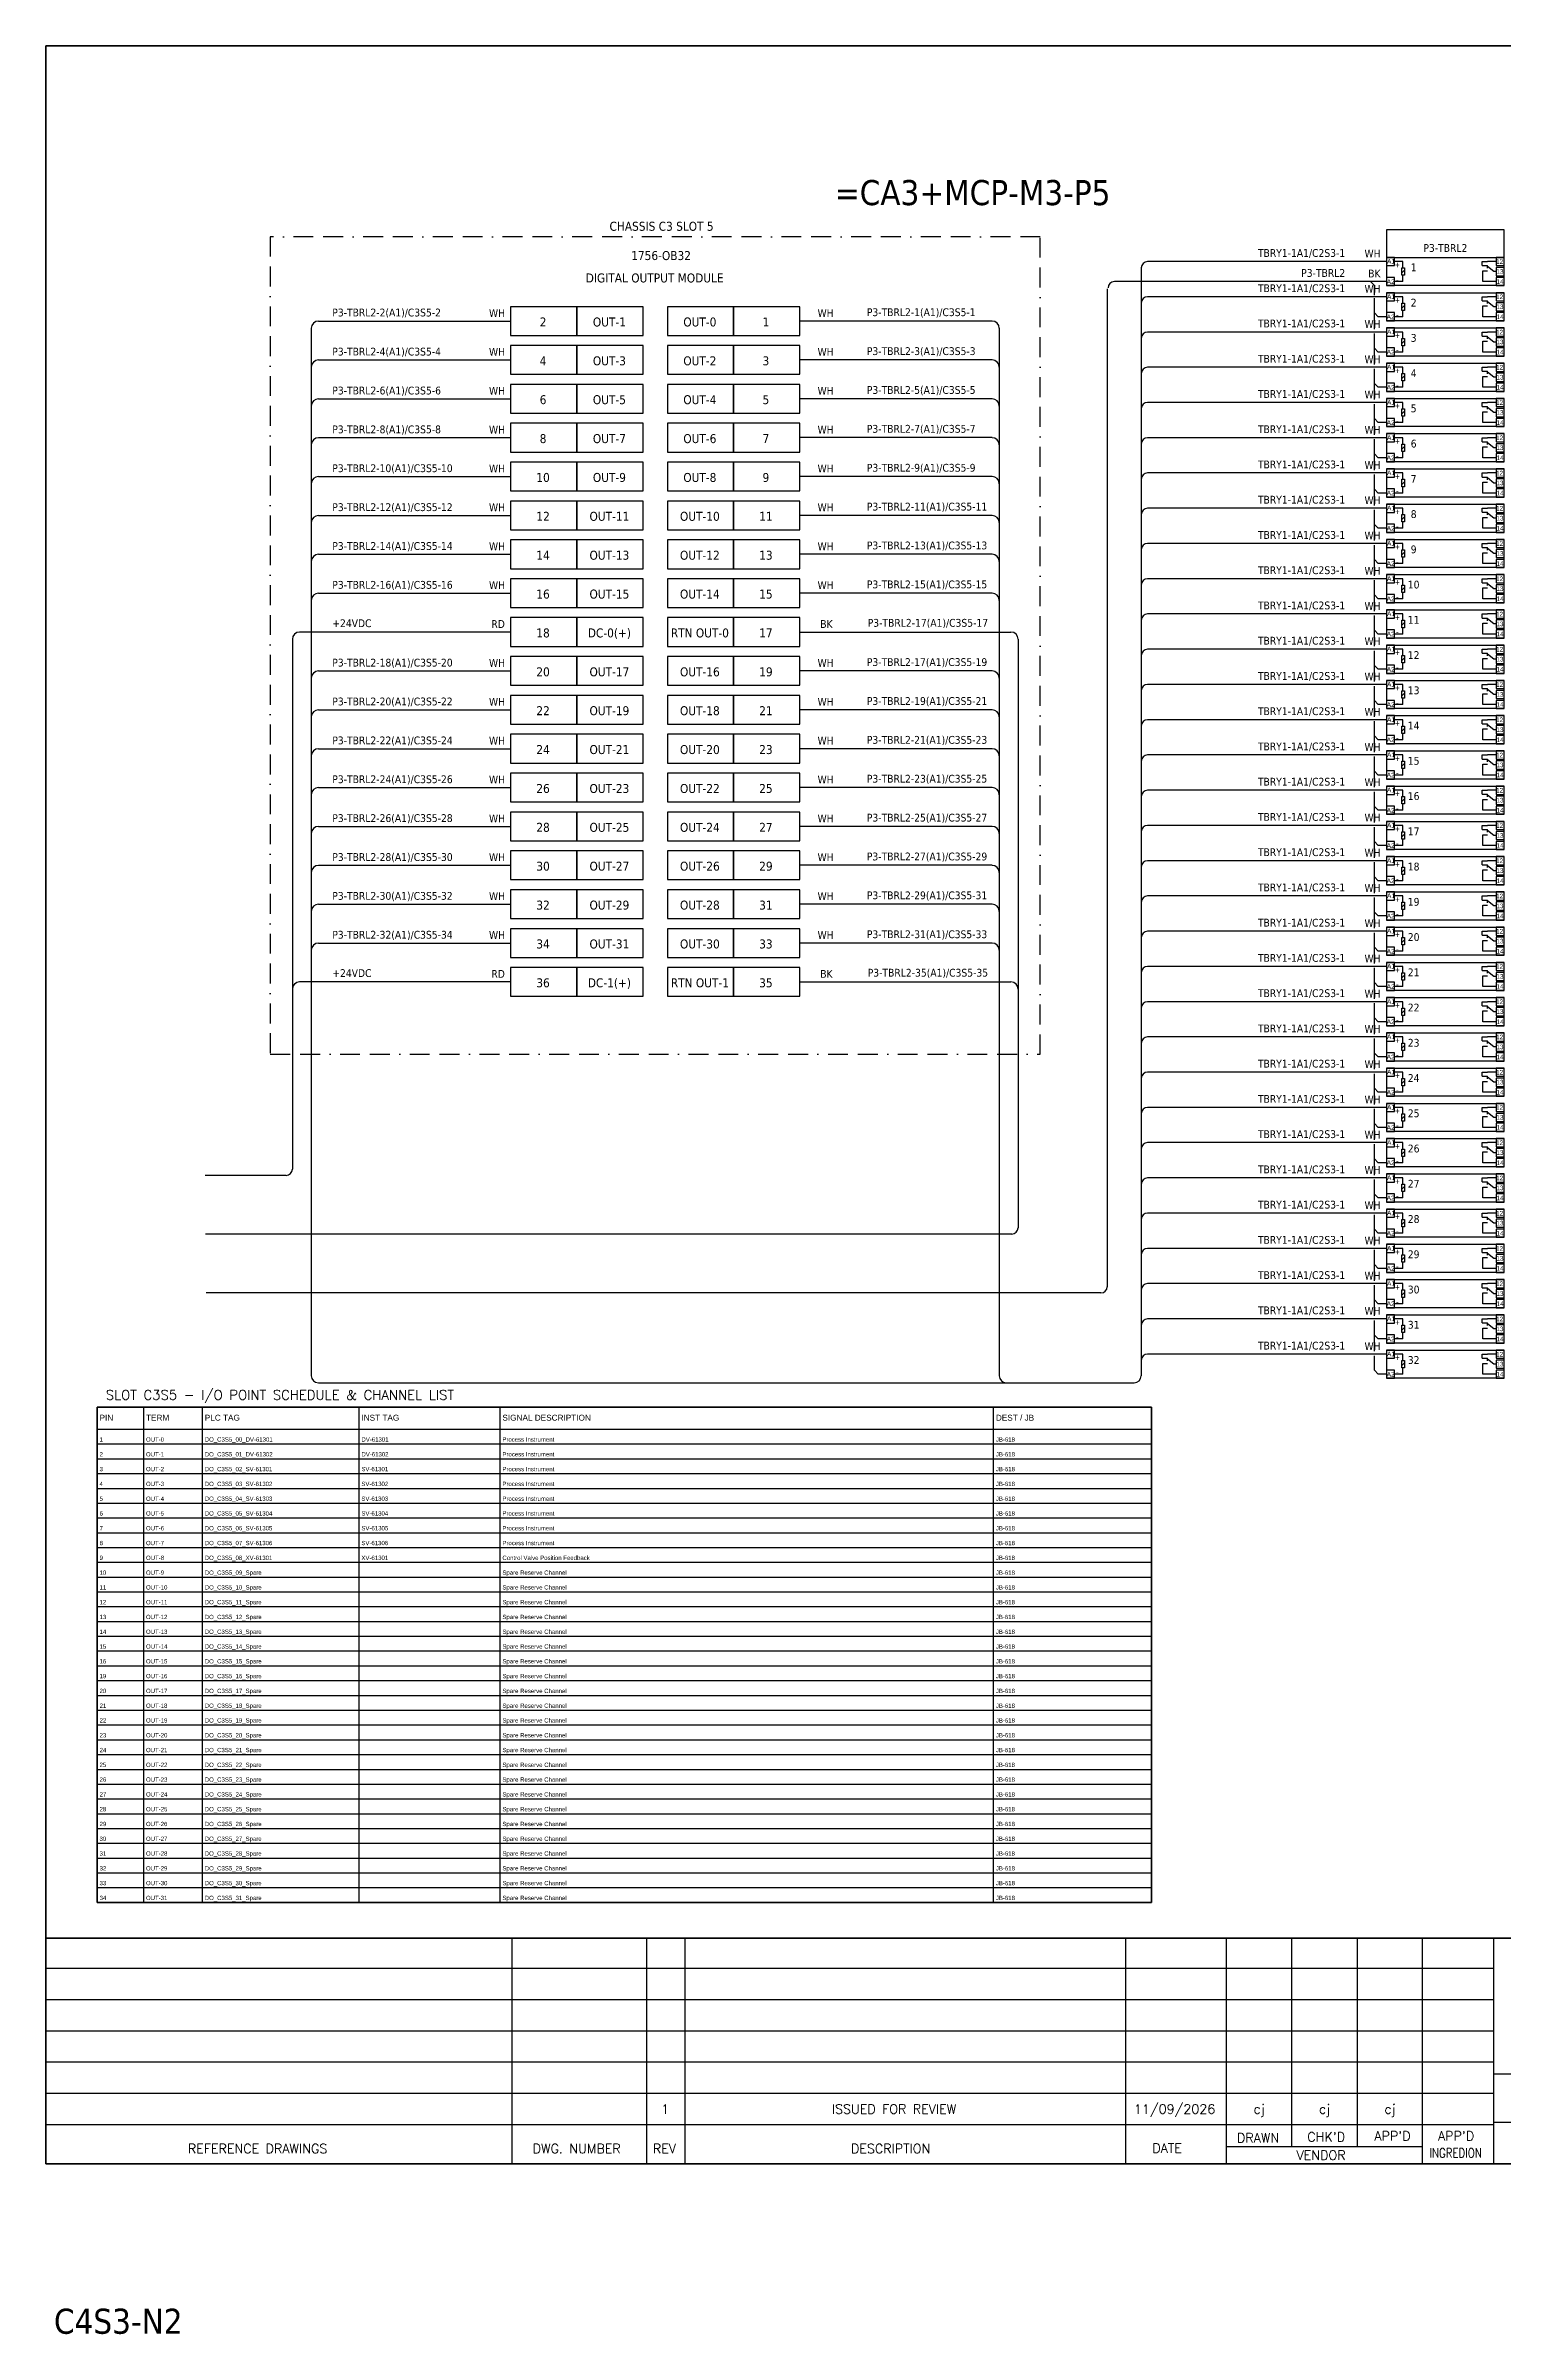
# Model space of a CAD drawing. Header units: millimetres. Extents: x 0 to 62600, y 0 to 14837.
# Drawn here: x 20967 to 22829, y 5791 to 8713 of the extents above; entities that cross this region are included whole.
import ezdxf
from ezdxf.enums import TextEntityAlignment as Align

# ---------------------------------------------------------------- set-up
doc = ezdxf.new("R2010")
doc.units = ezdxf.units.MM
doc.linetypes.add('BORDERX2', pattern=[88.9, 25.4, -12.7, 25.4, -12.7, 0, -12.7])
for name, color, linetype in [('GT_1', 9, 'Continuous'), ('HELPPOINT', 7, 'Continuous'), ('MEMBER', 7, 'Continuous'), ('x01001-FrameArea', 2, 'BORDERX2')]:
    doc.layers.add(name, color=color, linetype=linetype)
doc.layers.add('IE-EQUIP', color=253, linetype='Continuous', lineweight=25)
doc.layers.add('IE-WIRE', color=7, linetype='Continuous', lineweight=25)
doc.styles.add('ROMANS', font='romans.shx', dxfattribs={"width": 0.85, "height": 25})
doc.styles.get("Standard").update_dxf_attribs({"font": 'arial.ttf'})
doc.styles.add('Tahoma', font='')
doc.styles.get('Tahoma').set_extended_font_data('Tahoma')

# ---------------------------------------------------------------- blocks, each defined once
blk = doc.blocks.new('xRY-SPDT-111')
at = {"color": 1, "ltscale": 25.4}
for p, q in [((0, 0), (0, -10.5)), ((10.4, 0), (0, 0)), ((0, 0), (150.3, 0)), ((0, 0), (0, -36)), ((10.4, -10.5), (10.4, 0)), ((140, 0), (140, -10.5)), ((150.3, 0), (140, 0)), ((150.3, -36), (150.3, 0)), ((150.3, -10.5), (150.3, 0)), ((150.3, -36), (150.3, 0)), ((0, -10.5), (10.4, -10.5)), ((0, -25.5), (0, -36)), ((10.4, -25.5), (0, -25.5)), ((20.7, -5.2), (10.4, -5.2)), ((10.4, -36), (10.4, -25.5)), ((22.8, -16.3), (19.4, -19.7)), ((20.7, -13.3), (20.7, -5.2)), ((20.7, -30.8), (20.7, -22.7)), ((122.2, -10.4), (122.2, -5.2)), ((122.2, -5.2), (128.9, -5.2)), ((122.2, -10.4), (128.9, -10.4)), ((123.2, -30.8), (123.2, -17)), ((123.2, -17), (128.9, -17)), ((140, -5.2), (128.9, -5.2)), ((128.9, -13.8), (128.9, -10.4)), ((136.9, -18), (128.9, -11.6)), ((140, -18), (136.9, -18)), ((140, -10.5), (150.3, -10.5)), ((140, -12.8), (140, -23.3)), ((150.3, -12.8), (140, -12.8)), ((140, -23.3), (150.3, -23.3)), ((140, -25.5), (140, -36)), ((150.3, -25.5), (140, -25.5)), ((150.3, -23.3), (150.3, -12.8)), ((150.3, -36), (150.3, -25.5)), ((0, -36), (10.4, -36)), ((150.3, -36), (0, -36)), ((20.7, -30.8), (10.4, -30.8)), ((140, -30.8), (123.2, -30.8)), ((140, -36), (150.3, -36))]:
    blk.add_line(p, q, dxfattribs=at)
blk.add_lwpolyline([(22.8, -22.7), (19.4, -22.7), (19.4, -13.3), (22.8, -13.3)], close=True, dxfattribs=at)
at = {"color": 1}
for s, p in [('A2', (5.4, -30.9)), ('A1', (5.8, -5)), ('12', (144.4, -5.3)), ('13', (144.8, -17.9)), ('14', (145, -30.8))]:
    blk.add_text(s, height=5.91, dxfattribs=at).set_placement(p, align=Align.MIDDLE_CENTER)
at = {"color": 1, "style": 'Tahoma'}
for s, p in [('+', (13.9, -9.3)), ('+', (13.9, -9.3)), ('-', (13.9, -28.2))]:
    blk.add_text(s, height=6.84, dxfattribs=at).set_placement(p, align=Align.MIDDLE_CENTER)
blk = doc.blocks.new('*U105')
at = {"layer": 'x01001-FrameArea'}
blk.add_blockref('xRY-SPDT-111', (-75.2, 18), dxfattribs=at)
blk = doc.blocks.new('*U92')
at = {"layer": 'x01001-FrameArea', "color": 0, "linetype": 'ByBlock', "lineweight": -2, "transparency": 16777216}
for p in [(0, 0), (0, -45), (0, -90), (0, -135), (0, -180), (0, -225), (0, -270), (0, -315), (0, -360), (0, -405), (0, -450), (0, -495), (0, -540), (0, -585), (0, -630), (0, -675), (0, -720), (0, -765), (0, -810), (0, -855), (0, -900), (0, -945), (0, -990), (0, -1035), (0, -1080), (0, -1125), (0, -1170), (0, -1215), (0, -1260), (0, -1305), (0, -1350), (0, -1395)]:
    blk.add_blockref('*U105', p, dxfattribs=at)
blk = doc.blocks.new('*U106')
at = {"color": 4, "style": 'Tahoma'}
for s, height, p in [('TBRY1-1A1/C2S3-1', 9.949, (36.2, -4.1)), ('WH', 9.95, (81.3, -4.8))]:
    blk.add_text(s, height=height, dxfattribs=at).set_placement(p, align=Align.RIGHT)
blk = doc.blocks.new('*U93')
at = {"layer": 'x01001-FrameArea', "color": 0, "linetype": 'ByBlock', "lineweight": -2, "transparency": 16777216}
for p in [(0, 0), (0, -45), (0, -90), (0, -135), (0, -180), (0, -225), (0, -270), (0, -315), (0, -360), (0, -405), (0, -450), (0, -495), (0, -540), (0, -585), (0, -630), (0, -675), (0, -720), (0, -765), (0, -810), (0, -855), (0, -900), (0, -945), (0, -990), (0, -1035), (0, -1080), (0, -1125), (0, -1170), (0, -1215), (0, -1260), (0, -1305), (0, -1350), (0, -1395)]:
    blk.add_blockref('*U106', p, dxfattribs=at)

msp = doc.modelspace()

# ---------------------------------------------------------------- linework, layer by layer
for p, q in [((22657.8, 8411.6), (22662.8, 8406.6)), ((22662.8, 8394.2), (22662.8, 8406.6)), ((22662.8, 8350.9), (22662.8, 8390.2)), ((22667.8, 8366.6), (22662.8, 8371.6)), ((22678.2, 8366.6), (22667.8, 8366.6)), ((22662.8, 8305.9), (22662.8, 8345.2)), ((22667.8, 8321.6), (22662.8, 8326.6)), ((22662.8, 8260.9), (22662.8, 8300.2)), ((22678.2, 8321.6), (22667.8, 8321.6)), ((22667.8, 8276.6), (22662.8, 8281.6)), ((22678.2, 8276.6), (22667.8, 8276.6)), ((22662.8, 8215.9), (22662.8, 8255.2)), ((22667.8, 8231.6), (22662.8, 8236.6)), ((22662.8, 8170.9), (22662.8, 8210.2)), ((22678.2, 8231.6), (22667.8, 8231.6)), ((22667.8, 8186.6), (22662.8, 8191.6)), ((22678.2, 8186.6), (22667.8, 8186.6)), ((22662.8, 8125.9), (22662.8, 8165.2)), ((22667.8, 8141.6), (22662.8, 8146.6)), ((22678.2, 8141.6), (22667.8, 8141.6)), ((22662.8, 8080.9), (22662.8, 8120.2)), ((22667.8, 8096.6), (22662.8, 8101.6)), ((22678.2, 8096.6), (22667.8, 8096.6)), ((22662.8, 8035.9), (22662.8, 8075.2)), ((22667.8, 8051.6), (22662.8, 8056.6)), ((22678.2, 8051.6), (22667.8, 8051.6)), ((22662.8, 7990.9), (22662.8, 8030.2)), ((22667.8, 8006.6), (22662.8, 8011.6)), ((22678.2, 8006.6), (22667.8, 8006.6)), ((22662.8, 7945.9), (22662.8, 7985.2)), ((22667.8, 7961.6), (22662.8, 7966.6)), ((22678.2, 7961.6), (22667.8, 7961.6)), ((22662.8, 7900.9), (22662.8, 7940.2)), ((22667.8, 7916.6), (22662.8, 7921.6)), ((22662.8, 7855.9), (22662.8, 7895.2)), ((22678.2, 7916.6), (22667.8, 7916.6)), ((22667.8, 7871.6), (22662.8, 7876.6)), ((22678.2, 7871.6), (22667.8, 7871.6)), ((22662.8, 7810.9), (22662.8, 7850.2)), ((22667.8, 7826.6), (22662.8, 7831.6)), ((22662.8, 7765.9), (22662.8, 7805.2)), ((22678.2, 7826.6), (22667.8, 7826.6)), ((22667.8, 7781.6), (22662.8, 7786.6)), ((22678.2, 7781.6), (22667.8, 7781.6)), ((22662.8, 7720.9), (22662.8, 7760.2)), ((22667.8, 7736.6), (22662.8, 7741.6)), ((22662.8, 7675.9), (22662.8, 7715.2)), ((22678.2, 7736.6), (22667.8, 7736.6)), ((22667.8, 7691.6), (22662.8, 7696.6)), ((22678.2, 7691.6), (22667.8, 7691.6)), ((22662.8, 7630.9), (22662.8, 7670.2)), ((22667.8, 7646.6), (22662.8, 7651.6)), ((22678.2, 7646.6), (22667.8, 7646.6)), ((22662.8, 7585.9), (22662.8, 7625.2)), ((22667.8, 7601.6), (22662.8, 7606.6)), ((22678.2, 7601.6), (22667.8, 7601.6)), ((22662.8, 7540.9), (22662.8, 7580.2)), ((22667.8, 7556.6), (22662.8, 7561.6)), ((22678.2, 7556.6), (22667.8, 7556.6)), ((22662.8, 7495.9), (22662.8, 7535.2)), ((22667.8, 7511.6), (22662.8, 7516.6)), ((22678.2, 7511.6), (22667.8, 7511.6)), ((22662.8, 7450.9), (22662.8, 7490.2)), ((22667.8, 7466.6), (22662.8, 7471.6)), ((22678.2, 7466.6), (22667.8, 7466.6)), ((22662.8, 7405.9), (22662.8, 7445.2)), ((22667.8, 7421.6), (22662.8, 7426.6)), ((22678.2, 7421.6), (22667.8, 7421.6)), ((22662.8, 7360.9), (22662.8, 7400.2)), ((22667.8, 7376.6), (22662.8, 7381.6)), ((22678.2, 7376.6), (22667.8, 7376.6)), ((22662.8, 7315.9), (22662.8, 7355.2)), ((22667.8, 7331.6), (22662.8, 7336.6)), ((22662.8, 7270.9), (22662.8, 7310.2)), ((22678.2, 7331.6), (22667.8, 7331.6)), ((22667.8, 7286.6), (22662.8, 7291.6)), ((22678.2, 7286.6), (22667.8, 7286.6)), ((22662.8, 7225.9), (22662.8, 7265.2)), ((22667.8, 7241.6), (22662.8, 7246.6)), ((22662.8, 7180.9), (22662.8, 7220.2)), ((22678.2, 7241.6), (22667.8, 7241.6)), ((22667.8, 7196.6), (22662.8, 7201.6)), ((22678.2, 7196.6), (22667.8, 7196.6)), ((22662.8, 7135.9), (22662.8, 7175.2)), ((22667.8, 7151.6), (22662.8, 7156.6)), ((22662.8, 7090.9), (22662.8, 7130.2)), ((22678.2, 7151.6), (22667.8, 7151.6)), ((22667.8, 7106.6), (22662.8, 7111.6)), ((22678.2, 7106.6), (22667.8, 7106.6)), ((22662.8, 7045.9), (22662.8, 7085.2)), ((22667.8, 7061.6), (22662.8, 7066.6)), ((22678.2, 7061.6), (22667.8, 7061.6)), ((22662.8, 7021.6), (22662.8, 7040.2)), ((22667.8, 7016.6), (22662.8, 7021.6)), ((22678.2, 7016.6), (22667.8, 7016.6))]:
    msp.add_line(p, q)
at = {"color": 1, "ltscale": 25.4}
for p, q in [((21281.4, 7955), (21281.4, 7278.4)), ((21559.9, 7964.1), (21290.5, 7964.1))]:
    msp.add_line(p, q, dxfattribs=at)
at = {"color": 7}
for p, q in [((21091.5, 6342.2), (21091.5, 6974.3)), ((21166.5, 6342.2), (21166.5, 6974.3)), ((21366.5, 6342.2), (21366.5, 6974.3)), ((21546.5, 6342.2), (21546.5, 6974.3)), ((22176.5, 6342.2), (22176.5, 6974.3)), ((21032.2, 6946.3), (22378, 6946.3))]:
    msp.add_line(p, q, dxfattribs=at)
at = {"color": 8}
for p, q in [((21032.2, 6927.5), (22378, 6927.5)), ((21032.2, 6908.6), (22378, 6908.6)), ((21032.2, 6889.7), (22378, 6889.7)), ((21032.2, 6870.8), (22378, 6870.8)), ((21032.2, 6851.9), (22378, 6851.9)), ((21032.2, 6833.1), (22378, 6833.1)), ((21032.2, 6814.2), (22378, 6814.2)), ((21032.2, 6795.3), (22378, 6795.3)), ((21032.2, 6776.4), (22378, 6776.4)), ((21032.2, 6757.5), (22378, 6757.5)), ((21032.2, 6738.7), (22378, 6738.7)), ((21032.2, 6719.8), (22378, 6719.8)), ((21032.2, 6700.9), (22378, 6700.9)), ((21032.2, 6682), (22378, 6682)), ((21032.2, 6663.2), (22378, 6663.2)), ((21032.2, 6644.3), (22378, 6644.3)), ((21032.2, 6625.4), (22378, 6625.4)), ((21032.2, 6606.5), (22378, 6606.5)), ((21032.2, 6587.6), (22378, 6587.6)), ((21032.2, 6568.8), (22378, 6568.8)), ((21032.2, 6549.9), (22378, 6549.9)), ((21032.2, 6531), (22378, 6531)), ((21032.2, 6512.1), (22378, 6512.1)), ((21032.2, 6493.3), (22378, 6493.3)), ((21032.2, 6474.4), (22378, 6474.4)), ((21032.2, 6455.5), (22378, 6455.5)), ((21032.2, 6436.6), (22378, 6436.6)), ((21032.2, 6417.7), (22378, 6417.7)), ((21032.2, 6398.9), (22378, 6398.9)), ((21032.2, 6380), (22378, 6380)), ((21032.2, 6361.1), (22378, 6361.1))]:
    msp.add_line(p, q, dxfattribs=at)
at = {"color": 4, "ltscale": 25.4}
msp.add_lwpolyline([(22678.2, 8442.4), (22828.5, 8442.4), (22828.5, 8477.6), (22678.2, 8477.6)], close=True, dxfattribs=at)
msp.add_lwpolyline([(21032.2, 6974.3), (22378, 6974.3), (22378, 6342.2), (21032.2, 6342.2)], close=True)
at = {"color": 7}
msp.add_lwpolyline([(21032.2, 6342.2), (22378, 6342.2), (22378, 6974.3), (21032.2, 6974.3), (21032.2, 6342.2)], dxfattribs=at)
at = {"color": 1, "ltscale": 25.4}
msp.add_arc((21290.5, 7955), 9.14, 90, 180, dxfattribs=at)
at = {"layer": 'GT_1', "color": 4}
for p, q in [((21561.9, 6008.4), (21561.9, 6296.6)), ((21733.8, 6008.4), (21733.8, 6296.6)), ((21782.9, 6008.4), (21782.9, 6296.6)), ((22345.6, 6008.4), (22345.6, 6296.6)), ((22473.9, 6008.4), (22473.9, 6296.6)), ((22557.5, 6030.2), (22557.5, 6296.6)), ((22641, 6030.3), (22641, 6296.6)), ((22724.3, 6008.4), (22724.3, 6296.6)), ((22815.3, 6008.4), (22815.3, 6296.6)), ((22815.3, 6257.7), (20966.5, 6257.7)), ((22815.3, 6217.9), (20966.5, 6217.9)), ((22815.3, 6178), (20966.5, 6178)), ((22815.3, 6138.1), (20966.5, 6138.1)), ((23602.3, 6122.8), (22815.3, 6122.8)), ((22815.3, 6098.2), (20966.5, 6098.2)), ((22815.2, 6058.2), (20966.5, 6058.2)), ((23602.3, 6061.3), (22815.3, 6061.3)), ((22724.3, 6030.2), (22473.9, 6030.2))]:
    msp.add_line(p, q, dxfattribs=at)
at = {"layer": 'HELPPOINT', "color": 4, "lineweight": 35}
for p, q in [((20966.5, 6008.4), (20966.5, 8712.6)), ((20966.5, 8712.6), (24859.8, 8712.6)), ((20966.5, 6008.4), (20966.5, 8712.6)), ((20966.5, 8712.6), (24859.8, 8712.6)), ((24859.8, 6008.4), (20966.5, 6008.4)), ((24859.8, 6008.4), (20966.5, 6008.4))]:
    msp.add_line(p, q, dxfattribs=at)
at = {"layer": 'IE-EQUIP', "linetype": 'Continuous', "ltscale": 25.4}
for points in [[(21559.9, 8342.8), (21644.6, 8342.8), (21644.6, 8379.5), (21559.9, 8379.5)], [(21644.6, 8342.8), (21729.2, 8342.8), (21729.2, 8379.5), (21644.6, 8379.5)], [(21760.1, 8342.8), (21844.7, 8342.8), (21844.7, 8379.5), (21760.1, 8379.5)], [(21844.7, 8342.8), (21929.4, 8342.8), (21929.4, 8379.5), (21844.7, 8379.5)], [(21559.9, 8293.2), (21644.6, 8293.2), (21644.6, 8329.9), (21559.9, 8329.9)], [(21644.6, 8293.2), (21729.2, 8293.2), (21729.2, 8329.9), (21644.6, 8329.9)], [(21760.1, 8293.2), (21844.7, 8293.2), (21844.7, 8329.9), (21760.1, 8329.9)], [(21844.7, 8293.2), (21929.4, 8293.2), (21929.4, 8329.9), (21844.7, 8329.9)], [(21559.9, 8243.6), (21644.6, 8243.6), (21644.6, 8280.3), (21559.9, 8280.3)], [(21644.6, 8243.6), (21729.2, 8243.6), (21729.2, 8280.3), (21644.6, 8280.3)], [(21760.1, 8243.6), (21844.7, 8243.6), (21844.7, 8280.3), (21760.1, 8280.3)], [(21844.7, 8243.6), (21929.4, 8243.6), (21929.4, 8280.3), (21844.7, 8280.3)], [(21559.9, 8193.9), (21644.6, 8193.9), (21644.6, 8230.6), (21559.9, 8230.6)], [(21644.6, 8193.9), (21729.2, 8193.9), (21729.2, 8230.6), (21644.6, 8230.6)], [(21760.1, 8193.9), (21844.7, 8193.9), (21844.7, 8230.6), (21760.1, 8230.6)], [(21844.7, 8193.9), (21929.4, 8193.9), (21929.4, 8230.6), (21844.7, 8230.6)], [(21559.9, 8144.3), (21644.6, 8144.3), (21644.6, 8181), (21559.9, 8181)], [(21644.6, 8144.3), (21729.2, 8144.3), (21729.2, 8181), (21644.6, 8181)], [(21760.1, 8144.3), (21844.7, 8144.3), (21844.7, 8181), (21760.1, 8181)], [(21844.7, 8144.3), (21929.4, 8144.3), (21929.4, 8181), (21844.7, 8181)], [(21559.9, 8094.7), (21644.6, 8094.7), (21644.6, 8131.4), (21559.9, 8131.4)], [(21644.6, 8094.7), (21729.2, 8094.7), (21729.2, 8131.4), (21644.6, 8131.4)], [(21760.1, 8094.7), (21844.7, 8094.7), (21844.7, 8131.4), (21760.1, 8131.4)], [(21844.7, 8094.7), (21929.4, 8094.7), (21929.4, 8131.4), (21844.7, 8131.4)], [(21559.9, 8045), (21644.6, 8045), (21644.6, 8081.7), (21559.9, 8081.7)], [(21644.6, 8045), (21729.2, 8045), (21729.2, 8081.7), (21644.6, 8081.7)], [(21760.1, 8045), (21844.7, 8045), (21844.7, 8081.7), (21760.1, 8081.7)], [(21844.7, 8045), (21929.4, 8045), (21929.4, 8081.7), (21844.7, 8081.7)], [(21559.9, 7995.4), (21644.6, 7995.4), (21644.6, 8032.1), (21559.9, 8032.1)], [(21644.6, 7995.4), (21729.2, 7995.4), (21729.2, 8032.1), (21644.6, 8032.1)], [(21760.1, 7995.4), (21844.7, 7995.4), (21844.7, 8032.1), (21760.1, 8032.1)], [(21844.7, 7995.4), (21929.4, 7995.4), (21929.4, 8032.1), (21844.7, 8032.1)], [(21559.9, 7945.8), (21644.6, 7945.8), (21644.6, 7982.5), (21559.9, 7982.5)], [(21644.6, 7945.8), (21729.2, 7945.8), (21729.2, 7982.5), (21644.6, 7982.5)], [(21760.1, 7945.8), (21844.7, 7945.8), (21844.7, 7982.5), (21760.1, 7982.5)], [(21844.7, 7945.8), (21929.4, 7945.8), (21929.4, 7982.5), (21844.7, 7982.5)], [(21559.9, 7896.1), (21644.6, 7896.1), (21644.6, 7932.8), (21559.9, 7932.8)], [(21644.6, 7896.1), (21729.2, 7896.1), (21729.2, 7932.8), (21644.6, 7932.8)], [(21760.1, 7896.1), (21844.7, 7896.1), (21844.7, 7932.8), (21760.1, 7932.8)], [(21844.7, 7896.1), (21929.4, 7896.1), (21929.4, 7932.8), (21844.7, 7932.8)], [(21559.9, 7846.5), (21644.6, 7846.5), (21644.6, 7883.2), (21559.9, 7883.2)], [(21644.6, 7846.5), (21729.2, 7846.5), (21729.2, 7883.2), (21644.6, 7883.2)], [(21760.1, 7846.5), (21844.7, 7846.5), (21844.7, 7883.2), (21760.1, 7883.2)], [(21844.7, 7846.5), (21929.4, 7846.5), (21929.4, 7883.2), (21844.7, 7883.2)], [(21559.9, 7796.9), (21644.6, 7796.9), (21644.6, 7833.6), (21559.9, 7833.6)], [(21644.6, 7796.9), (21729.2, 7796.9), (21729.2, 7833.6), (21644.6, 7833.6)], [(21760.1, 7796.9), (21844.7, 7796.9), (21844.7, 7833.6), (21760.1, 7833.6)], [(21844.7, 7796.9), (21929.4, 7796.9), (21929.4, 7833.6), (21844.7, 7833.6)], [(21559.9, 7747.2), (21644.6, 7747.2), (21644.6, 7783.9), (21559.9, 7783.9)], [(21644.6, 7747.2), (21729.2, 7747.2), (21729.2, 7783.9), (21644.6, 7783.9)], [(21760.1, 7747.2), (21844.7, 7747.2), (21844.7, 7783.9), (21760.1, 7783.9)], [(21844.7, 7747.2), (21929.4, 7747.2), (21929.4, 7783.9), (21844.7, 7783.9)], [(21559.9, 7697.6), (21644.6, 7697.6), (21644.6, 7734.3), (21559.9, 7734.3)], [(21644.6, 7697.6), (21729.2, 7697.6), (21729.2, 7734.3), (21644.6, 7734.3)], [(21760.1, 7697.6), (21844.7, 7697.6), (21844.7, 7734.3), (21760.1, 7734.3)], [(21844.7, 7697.6), (21929.4, 7697.6), (21929.4, 7734.3), (21844.7, 7734.3)], [(21559.9, 7648), (21644.6, 7648), (21644.6, 7684.7), (21559.9, 7684.7)], [(21644.6, 7648), (21729.2, 7648), (21729.2, 7684.7), (21644.6, 7684.7)], [(21760.1, 7648), (21844.7, 7648), (21844.7, 7684.7), (21760.1, 7684.7)], [(21844.7, 7648), (21929.4, 7648), (21929.4, 7684.7), (21844.7, 7684.7)], [(21559.9, 7598.3), (21644.6, 7598.3), (21644.6, 7635), (21559.9, 7635)], [(21644.6, 7598.3), (21729.2, 7598.3), (21729.2, 7635), (21644.6, 7635)], [(21760.1, 7598.3), (21844.7, 7598.3), (21844.7, 7635), (21760.1, 7635)], [(21844.7, 7598.3), (21929.4, 7598.3), (21929.4, 7635), (21844.7, 7635)], [(21559.9, 7548.7), (21644.6, 7548.7), (21644.6, 7585.4), (21559.9, 7585.4)], [(21644.6, 7548.7), (21729.2, 7548.7), (21729.2, 7585.4), (21644.6, 7585.4)], [(21760.1, 7548.7), (21844.7, 7548.7), (21844.7, 7585.4), (21760.1, 7585.4)], [(21844.7, 7548.7), (21929.4, 7548.7), (21929.4, 7585.4), (21844.7, 7585.4)], [(21559.9, 7499.1), (21644.6, 7499.1), (21644.6, 7535.8), (21559.9, 7535.8)], [(21644.6, 7499.1), (21729.2, 7499.1), (21729.2, 7535.8), (21644.6, 7535.8)], [(21760.1, 7499.1), (21844.7, 7499.1), (21844.7, 7535.8), (21760.1, 7535.8)], [(21844.7, 7499.1), (21929.4, 7499.1), (21929.4, 7535.8), (21844.7, 7535.8)]]:
    msp.add_lwpolyline(points, close=True, dxfattribs=at)
at = {"layer": 'IE-WIRE', "color": 4, "ltscale": 25.4}
for p, q in [((22365.1, 8429.2), (22365.1, 7014.7)), ((22678.2, 8437.2), (22373.1, 8437.2)), ((22678.2, 8392.2), (22373.1, 8392.2)), ((21314.7, 8361.2), (21559.9, 8361.2)), ((22174.7, 8361.2), (21929.4, 8361.2)), ((21305.5, 8352), (21305.5, 7014.7)), ((22183.8, 8352), (22183.8, 7014.7)), ((22678.2, 8347.2), (22373.1, 8347.2)), ((21314.7, 8311.5), (21559.9, 8311.5)), ((22174.7, 8311.5), (21929.4, 8311.5)), ((22678.2, 8302.2), (22373.1, 8302.2)), ((21314.7, 8261.9), (21559.9, 8261.9)), ((22174.7, 8261.9), (21929.4, 8261.9)), ((22678.2, 8257.2), (22373.1, 8257.2)), ((21314.7, 8212.3), (21559.9, 8212.3)), ((22174.7, 8212.3), (21929.4, 8212.3)), ((22678.2, 8212.2), (22373.1, 8212.2)), ((21314.7, 8162.6), (21559.9, 8162.6)), ((22174.7, 8162.6), (21929.4, 8162.6)), ((22678.2, 8167.2), (22373.1, 8167.2)), ((21314.7, 8113), (21559.9, 8113)), ((22174.7, 8113), (21929.4, 8113)), ((22678.2, 8122.2), (22373.1, 8122.2)), ((22678.2, 8077.2), (22373.1, 8077.2)), ((21314.7, 8063.4), (21559.9, 8063.4)), ((22174.7, 8063.4), (21929.4, 8063.4)), ((21314.7, 8013.7), (21559.9, 8013.7)), ((22174.7, 8013.7), (21929.4, 8013.7)), ((22678.2, 8032.2), (22373.1, 8032.2)), ((22678.2, 7987.2), (22373.1, 7987.2)), ((22678.2, 7942.2), (22373.1, 7942.2)), ((21314.7, 7914.5), (21559.9, 7914.5)), ((22174.7, 7914.5), (21929.4, 7914.5)), ((22678.2, 7897.2), (22373.1, 7897.2)), ((21314.7, 7864.8), (21559.9, 7864.8)), ((22174.7, 7864.8), (21929.4, 7864.8)), ((22678.2, 7852.2), (22373.1, 7852.2)), ((21314.7, 7815.2), (21559.9, 7815.2)), ((22174.7, 7815.2), (21929.4, 7815.2)), ((22678.2, 7807.2), (22373.1, 7807.2)), ((21314.7, 7765.6), (21559.9, 7765.6)), ((22174.7, 7765.6), (21929.4, 7765.6)), ((22678.2, 7762.2), (22373.1, 7762.2)), ((21314.7, 7715.9), (21559.9, 7715.9)), ((22174.7, 7715.9), (21929.4, 7715.9)), ((22678.2, 7717.2), (22373.1, 7717.2)), ((21314.7, 7666.3), (21559.9, 7666.3)), ((22174.7, 7666.3), (21929.4, 7666.3)), ((22678.2, 7672.2), (22373.1, 7672.2)), ((22678.2, 7627.2), (22373.1, 7627.2)), ((21314.7, 7616.7), (21559.9, 7616.7)), ((22174.7, 7616.7), (21929.4, 7616.7)), ((22678.2, 7582.2), (22373.1, 7582.2)), ((21314.7, 7567.1), (21559.9, 7567.1)), ((22174.7, 7567.1), (21929.4, 7567.1)), ((22678.2, 7537.2), (22373.1, 7537.2)), ((22678.2, 7492.2), (22373.1, 7492.2)), ((22678.2, 7447.2), (22373.1, 7447.2)), ((22678.2, 7402.2), (22373.1, 7402.2)), ((22678.2, 7357.2), (22373.1, 7357.2)), ((22678.2, 7312.2), (22373.1, 7312.2)), ((22678.2, 7267.2), (22373.1, 7267.2)), ((22678.2, 7222.2), (22373.1, 7222.2)), ((22678.2, 7177.2), (22373.1, 7177.2)), ((22678.2, 7132.2), (22373.1, 7132.2)), ((22678.2, 7087.2), (22373.1, 7087.2)), ((22678.2, 7042.2), (22373.1, 7042.2))]:
    msp.add_line(p, q, dxfattribs=at)
at = {"layer": 'IE-WIRE', "color": 7, "ltscale": 25.4}
for p, q in [((22321.6, 8402.5), (22321.6, 7128.3)), ((21929.4, 7964.1), (22198.8, 7964.1)), ((22207.9, 7955), (22207.9, 7203.4)), ((21929.4, 7517.4), (22198.8, 7517.4)), ((22199.9, 7195.4), (21170.6, 7195.4)), ((22313.6, 7120.3), (21171.3, 7120.3))]:
    msp.add_line(p, q, dxfattribs=at)
at = {"layer": 'IE-WIRE', "ltscale": 25.4}
msp.add_line((22678.2, 8411.6), (22330.8, 8411.6), dxfattribs=at)
at = {"layer": 'IE-WIRE', "color": 1, "ltscale": 25.4}
for p, q in [((21559.9, 7517.4), (21290.5, 7517.4)), ((21273.4, 7270.4), (21169.9, 7270.4))]:
    msp.add_line(p, q, dxfattribs=at)
at = {"layer": 'IE-WIRE', "color": 4}
msp.add_line((21314.6, 7005.6), (22355.9, 7005.6), dxfattribs=at)
at = {"layer": 'IE-WIRE', "color": 4, "ltscale": 25.4}
for centre, radius, start, end in [((22373.1, 8429.2), 8, 90, 180), ((22373.1, 8384.2), 8, 90, 180), ((21314.7, 8352), 9.17, 90, 180), ((22174.7, 8352), 9.17, 0, 90), ((22373.1, 8339.2), 8, 90, 180), ((21314.7, 8302.4), 9.17, 90, 180), ((22174.7, 8302.4), 9.17, 0, 90), ((22373.1, 8294.2), 8, 90, 180), ((21314.7, 8252.7), 9.17, 90, 180), ((22174.7, 8252.7), 9.17, 0, 90), ((22373.1, 8249.2), 8, 90, 180), ((21314.7, 8203.1), 9.17, 90, 180), ((22174.7, 8203.1), 9.17, 0, 90), ((22373.1, 8204.2), 8, 90, 180), ((21314.7, 8153.5), 9.17, 90, 180), ((22174.7, 8153.5), 9.17, 0, 90), ((22373.1, 8159.2), 8, 90, 180), ((21314.7, 8103.8), 9.17, 90, 180), ((22174.7, 8103.8), 9.17, 0, 90), ((22373.1, 8114.2), 8, 90, 180), ((22373.1, 8069.2), 8, 90, 180), ((21314.7, 8054.2), 9.17, 90, 180), ((22174.7, 8054.2), 9.17, 0, 90), ((21314.7, 8004.6), 9.17, 90, 180), ((22174.7, 8004.6), 9.17, 0, 90), ((22373.1, 8024.2), 8, 90, 180), ((22373.1, 7979.2), 8, 90, 180), ((22373.1, 7934.2), 8, 90, 180), ((21314.7, 7905.3), 9.17, 90, 180), ((22174.7, 7905.3), 9.17, 0, 90), ((22373.1, 7889.2), 8, 90, 180), ((21314.7, 7855.7), 9.17, 90, 180), ((22174.7, 7855.7), 9.17, 0, 90), ((22373.1, 7844.2), 8, 90, 180), ((21314.7, 7806), 9.17, 90, 180), ((22174.7, 7806), 9.17, 0, 90), ((22373.1, 7799.2), 8, 90, 180), ((21314.7, 7756.4), 9.17, 90, 180), ((22174.7, 7756.4), 9.17, 0, 90), ((22373.1, 7754.2), 8, 90, 180), ((21314.7, 7706.8), 9.17, 90, 180), ((22174.7, 7706.8), 9.17, 0, 90), ((22373.1, 7709.2), 8, 90, 180), ((21314.7, 7657.1), 9.17, 90, 180), ((22174.7, 7657.1), 9.17, 0, 90), ((22373.1, 7664.2), 8, 90, 180), ((22373.1, 7619.2), 8, 90, 180), ((21314.7, 7607.5), 9.17, 90, 180), ((22174.7, 7607.5), 9.17, 0, 90), ((22373.1, 7574.2), 8, 90, 180), ((21314.7, 7557.9), 9.17, 90, 180), ((22174.7, 7557.9), 9.17, 0, 90), ((22373.1, 7529.2), 8, 90, 180), ((22373.1, 7484.2), 8, 90, 180), ((22373.1, 7439.2), 8, 90, 180), ((22373.1, 7394.2), 8, 90, 180), ((22373.1, 7349.2), 8, 90, 180), ((22373.1, 7304.2), 8, 90, 180), ((22373.1, 7259.2), 8, 90, 180), ((22373.1, 7214.2), 8, 90, 180), ((22373.1, 7169.2), 8, 90, 180), ((22373.1, 7124.2), 8, 90, 180), ((22373.1, 7079.2), 8, 90, 180), ((22373.1, 7034.2), 8, 90, 180)]:
    msp.add_arc(centre, radius, start, end, dxfattribs=at)
at = {"layer": 'IE-WIRE', "ltscale": 25.4}
msp.add_arc((22330.8, 8403.6), 8, 90, 180, dxfattribs=at)
at = {"layer": 'IE-WIRE', "color": 7, "ltscale": 25.4}
for centre, radius, start, end in [((22198.8, 7955), 9.14, 0, 90), ((22198.8, 7508.3), 9.14, 0, 90), ((22199.9, 7203.4), 8, 270, 0), ((22313.6, 7128.3), 8, 270, 0)]:
    msp.add_arc(centre, radius, start, end, dxfattribs=at)
at = {"layer": 'IE-WIRE', "color": 1, "ltscale": 25.4}
for centre, radius, start, end in [((21290.5, 7508.3), 9.14, 90, 180), ((21273.4, 7278.4), 8, 270, 0)]:
    msp.add_arc(centre, radius, start, end, dxfattribs=at)
at = {"layer": 'IE-WIRE', "color": 4}
for centre, start, end in [((21314.6, 7014.7), 180, 270), ((22193, 7014.7), 180, 270), ((22355.9, 7014.7), 270, 0)]:
    msp.add_arc(centre, 9.14, start, end, dxfattribs=at)
at = {"layer": 'MEMBER', "color": 4, "lineweight": 35}
msp.add_line((20966.5, 6296.6), (24859.8, 6296.6), dxfattribs=at)
msp.add_line((20966.5, 6296.6), (24859.8, 6296.6), dxfattribs=at)
at = {"layer": 'x01001-FrameArea'}
msp.add_lwpolyline([(21253.2, 7425.1), (22236.2, 7425.1), (22236.2, 8468.9), (21253.2, 8468.9)], close=True, dxfattribs=at)

# ---------------------------------------------------------------- block references
for name, p in [('*U93', (22589.3, 8447.2)), ('*U92', (22753.4, 8424.4))]:
    msp.add_blockref(name, p, dxfattribs=at)

# ---------------------------------------------------------------- texts
at = {"color": 2, "style": 'Tahoma'}
for s, height, p in [('=CA3+MCP-M3-P5', 32, (22149.9, 8525.2)), ('CHASSIS C3 SLOT 5', 11.441, (21752.7, 8482.2)), ('1756-OB32', 11.44, (21752.1, 8444.8)), ('DIGITAL OUTPUT MODULE', 11.441, (21743.9, 8416.2)), ('2', 11.4, (21601.4, 8360)), ('OUT-1', 11.44, (21686.1, 8360)), ('OUT-0', 11.44, (21801.6, 8360)), ('1', 11.4, (21885.9, 8360)), ('4', 11.4, (21601.4, 8310.4)), ('OUT-3', 11.44, (21686.1, 8310.4)), ('OUT-2', 11.44, (21801.6, 8310.4)), ('3', 11.4, (21885.9, 8310.4)), ('6', 11.4, (21601.4, 8260.8)), ('OUT-5', 11.44, (21686.1, 8260.8)), ('OUT-4', 11.44, (21801.6, 8260.8)), ('5', 11.4, (21885.9, 8260.8)), ('8', 11.4, (21601.4, 8211.1)), ('OUT-7', 11.44, (21686.1, 8211.1)), ('OUT-6', 11.44, (21801.6, 8211.1)), ('7', 11.4, (21885.9, 8211.1)), ('10', 11.44, (21601.4, 8161.5)), ('OUT-9', 11.44, (21686.1, 8161.5)), ('OUT-8', 11.44, (21801.6, 8161.5)), ('9', 11.4, (21885.9, 8161.5)), ('12', 11.44, (21601.4, 8111.9)), ('OUT-11', 11.44, (21686.1, 8111.9)), ('OUT-10', 11.44, (21801.6, 8111.9)), ('11', 11.44, (21885.9, 8111.9)), ('14', 11.44, (21601.4, 8062.2)), ('OUT-13', 11.44, (21686.1, 8062.2)), ('OUT-12', 11.44, (21801.6, 8062.2)), ('13', 11.44, (21885.9, 8062.2)), ('16', 11.44, (21601.4, 8012.6)), ('OUT-15', 11.44, (21686.1, 8012.6)), ('OUT-14', 11.44, (21801.6, 8012.6)), ('15', 11.44, (21885.9, 8012.6)), ('18', 11.44, (21601.4, 7963)), ('DC-0(+)', 11.44, (21686.1, 7963)), ('RTN OUT-0', 11.44, (21801.6, 7963)), ('17', 11.44, (21885.9, 7963)), ('20', 11.44, (21601.4, 7913.3)), ('OUT-17', 11.44, (21686.1, 7913.3)), ('OUT-16', 11.44, (21801.6, 7913.3)), ('19', 11.44, (21885.9, 7913.3)), ('22', 11.44, (21601.4, 7863.7)), ('OUT-19', 11.44, (21686.1, 7863.7)), ('OUT-18', 11.44, (21801.6, 7863.7)), ('21', 11.44, (21885.9, 7863.7)), ('24', 11.44, (21601.4, 7814.1)), ('OUT-21', 11.44, (21686.1, 7814.1)), ('OUT-20', 11.44, (21801.6, 7814.1)), ('23', 11.44, (21885.9, 7814.1)), ('26', 11.44, (21601.4, 7764.4)), ('OUT-23', 11.44, (21686.1, 7764.4)), ('OUT-22', 11.44, (21801.6, 7764.4)), ('25', 11.44, (21885.9, 7764.4)), ('28', 11.44, (21601.4, 7714.8)), ('OUT-25', 11.44, (21686.1, 7714.8)), ('OUT-24', 11.44, (21801.6, 7714.8)), ('27', 11.44, (21885.9, 7714.8)), ('30', 11.44, (21601.4, 7665.2)), ('OUT-27', 11.44, (21686.1, 7665.2)), ('OUT-26', 11.44, (21801.6, 7665.2)), ('29', 11.44, (21885.9, 7665.2)), ('32', 11.44, (21601.4, 7615.5)), ('OUT-29', 11.44, (21686.1, 7615.5)), ('OUT-28', 11.44, (21801.6, 7615.5)), ('31', 11.44, (21885.9, 7615.5)), ('34', 11.44, (21601.4, 7565.9)), ('OUT-31', 11.44, (21686.1, 7565.9)), ('OUT-30', 11.44, (21801.6, 7565.9)), ('33', 11.44, (21885.9, 7565.9)), ('36', 11.44, (21601.4, 7516.3)), ('DC-1(+)', 11.44, (21686.1, 7516.3)), ('RTN OUT-1', 11.44, (21801.6, 7516.3)), ('35', 11.44, (21885.9, 7516.3))]:
    msp.add_text(s, height=height, dxfattribs=at).set_placement(p, align=Align.MIDDLE_CENTER)
at = {"color": 4, "style": 'Tahoma'}
for s, p in [('P3-TBRL2', (22753.4, 8454.5)), ('1', (22712.9, 8429.7)), ('2', (22712.9, 8384.7)), ('3', (22712.9, 8339.7)), ('4', (22712.9, 8294.7)), ('5', (22712.9, 8249.7)), ('6', (22712.9, 8204.7)), ('7', (22712.9, 8159.7)), ('8', (22712.9, 8114.7)), ('9', (22712.9, 8069.7)), ('10', (22712.9, 8024.7)), ('11', (22712.9, 7979.7)), ('12', (22712.9, 7934.7)), ('13', (22712.9, 7889.7)), ('14', (22712.9, 7844.7)), ('15', (22712.9, 7799.7)), ('16', (22712.9, 7754.7)), ('17', (22712.9, 7709.7)), ('18', (22712.9, 7664.7)), ('19', (22712.9, 7619.7)), ('20', (22712.9, 7574.7)), ('21', (22712.9, 7529.7)), ('22', (22712.9, 7484.7)), ('23', (22712.9, 7439.7)), ('24', (22712.9, 7394.7)), ('25', (22712.9, 7349.7)), ('26', (22712.9, 7304.7)), ('27', (22712.9, 7259.7)), ('28', (22712.9, 7214.7)), ('29', (22712.9, 7169.7)), ('30', (22712.9, 7124.7)), ('31', (22712.9, 7079.7)), ('32', (22712.9, 7034.7))]:
    msp.add_text(s, height=9.95, dxfattribs=at).set_placement(p, align=Align.MIDDLE_CENTER)
at = {"style": 'Tahoma'}
for s, p in [('P3-TBRL2', (22625.5, 8417.6)), ('BK', (22670.6, 8416.9))]:
    msp.add_text(s, height=9.95, dxfattribs=at).set_placement(p, align=Align.RIGHT)
at = {"color": 4, "style": 'Tahoma'}
for s, height, p in [('P3-TBRL2-2(A1)/C3S5-2', 9.949, (21332.3, 8367.1)), ('WH', 9.95, (21532.4, 8366.4)), ('WH', 9.95, (21951.9, 8366.4)), ('P3-TBRL2-1(A1)/C3S5-1', 9.949, (22014.8, 8367.5)), ('P3-TBRL2-4(A1)/C3S5-4', 9.949, (21332.3, 8317.2)), ('P3-TBRL2-3(A1)/C3S5-3', 9.949, (22014.8, 8317.8)), ('WH', 9.95, (21532.4, 8316.8)), ('WH', 9.95, (21951.9, 8316.8)), ('P3-TBRL2-6(A1)/C3S5-6', 9.949, (21332.3, 8267.5)), ('WH', 9.95, (21532.4, 8267.2)), ('WH', 9.95, (21951.9, 8267.2)), ('P3-TBRL2-5(A1)/C3S5-5', 9.949, (22014.8, 8268.2)), ('P3-TBRL2-8(A1)/C3S5-8', 9.949, (21332.3, 8217.9)), ('WH', 9.95, (21532.4, 8217.5)), ('WH', 9.95, (21951.9, 8217.5)), ('P3-TBRL2-7(A1)/C3S5-7', 9.949, (22014.8, 8218.6)), ('P3-TBRL2-10(A1)/C3S5-10', 9.949, (21332.3, 8168.3)), ('WH', 9.95, (21532.4, 8167.9)), ('WH', 9.95, (21951.9, 8167.9)), ('P3-TBRL2-9(A1)/C3S5-9', 9.949, (22014.8, 8168.9)), ('P3-TBRL2-12(A1)/C3S5-12', 9.949, (21332.3, 8118.6)), ('WH', 9.95, (21532.4, 8118.3)), ('WH', 9.95, (21951.9, 8118.3)), ('P3-TBRL2-11(A1)/C3S5-11', 9.949, (22014.8, 8119.3)), ('P3-TBRL2-14(A1)/C3S5-14', 9.949, (21332.3, 8069)), ('WH', 9.95, (21532.4, 8068.6)), ('WH', 9.95, (21951.9, 8068.6)), ('P3-TBRL2-13(A1)/C3S5-13', 9.949, (22014.8, 8069.7)), ('P3-TBRL2-16(A1)/C3S5-16', 9.949, (21332.3, 8019.4)), ('WH', 9.95, (21532.4, 8019)), ('WH', 9.95, (21951.9, 8019)), ('P3-TBRL2-15(A1)/C3S5-15', 9.949, (22014.8, 8020)), ('P3-TBRL2-18(A1)/C3S5-20', 9.949, (21332.3, 7920.1)), ('WH', 9.95, (21532.4, 7919.7)), ('WH', 9.95, (21951.9, 7919.7)), ('P3-TBRL2-17(A1)/C3S5-19', 9.949, (22014.8, 7920.8)), ('P3-TBRL2-20(A1)/C3S5-22', 9.949, (21332.3, 7870.5)), ('WH', 9.95, (21532.4, 7870.1)), ('WH', 9.95, (21951.9, 7870.1)), ('P3-TBRL2-19(A1)/C3S5-21', 9.949, (22014.8, 7871.1)), ('P3-TBRL2-22(A1)/C3S5-24', 9.949, (21332.3, 7820.8)), ('WH', 9.95, (21532.4, 7820.5)), ('WH', 9.95, (21951.9, 7820.5)), ('P3-TBRL2-21(A1)/C3S5-23', 9.949, (22014.8, 7821.5)), ('P3-TBRL2-24(A1)/C3S5-26', 9.949, (21332.3, 7771.2)), ('WH', 9.95, (21532.4, 7770.8)), ('WH', 9.95, (21951.9, 7770.8)), ('P3-TBRL2-23(A1)/C3S5-25', 9.949, (22014.8, 7771.9)), ('P3-TBRL2-26(A1)/C3S5-28', 9.949, (21332.3, 7721.6)), ('WH', 9.95, (21532.4, 7721.2)), ('WH', 9.95, (21951.9, 7721.2)), ('P3-TBRL2-25(A1)/C3S5-27', 9.949, (22014.8, 7722.2)), ('P3-TBRL2-28(A1)/C3S5-30', 9.949, (21332.3, 7671.9)), ('WH', 9.95, (21532.4, 7671.6)), ('WH', 9.95, (21951.9, 7671.6)), ('P3-TBRL2-27(A1)/C3S5-29', 9.949, (22014.8, 7672.6)), ('P3-TBRL2-30(A1)/C3S5-32', 9.949, (21332.3, 7622.3)), ('WH', 9.95, (21532.4, 7621.9)), ('WH', 9.95, (21951.9, 7621.9)), ('P3-TBRL2-29(A1)/C3S5-31', 9.949, (22014.8, 7623)), ('P3-TBRL2-32(A1)/C3S5-34', 9.949, (21332.3, 7572.7)), ('WH', 9.95, (21532.4, 7572.3)), ('WH', 9.95, (21951.9, 7572.3)), ('P3-TBRL2-31(A1)/C3S5-33', 9.949, (22014.8, 7573.3))]:
    msp.add_text(s, height=height, dxfattribs=at).set_placement(p)
at = {"color": 1, "style": 'Tahoma'}
for s, p in [('+24VDC', (21332.3, 7970.4)), ('RD', (21535.4, 7969.4)), ('+24VDC', (21332.3, 7523.7)), ('RD', (21535.4, 7522.7))]:
    msp.add_text(s, height=9.95, dxfattribs=at).set_placement(p)
at = {"color": 7, "style": 'Tahoma'}
for s, height, p in [('BK', 9.95, (21955.3, 7969.4)), ('P3-TBRL2-17(A1)/C3S5-17', 9.949, (22015.9, 7970.9)), ('BK', 9.95, (21955.3, 7522.7)), ('P3-TBRL2-35(A1)/C3S5-35', 9.949, (22015.9, 7524.2))]:
    msp.add_text(s, height=height, dxfattribs=at).set_placement(p)
at = {"color": 3}
for s, p in [('PIN', (21035.2, 6957.3)), ('TERM', (21094.5, 6957.3)), ('PLC TAG', (21169.5, 6957.3)), ('INST TAG', (21369.5, 6957.3)), ('SIGNAL DESCRIPTION', (21549.5, 6957.3)), ('DEST / JB', (22179.5, 6957.3))]:
    msp.add_text(s, height=7.5, dxfattribs=at).set_placement(p)
at = {"color": 7}
for s, p in [('1', (21035.2, 6930.5)), ('OUT-0', (21094.5, 6930.5)), ('DO_C3S5_00_DV-61301', (21169.5, 6930.5)), ('DV-61301', (21369.5, 6930.5)), ('Process Instrument', (21549.5, 6930.5)), ('JB-618', (22179.5, 6930.5)), ('3', (21035.2, 6892.7)), ('2', (21035.2, 6911.6)), ('OUT-1', (21094.5, 6911.6)), ('OUT-2', (21094.5, 6892.7)), ('DO_C3S5_01_DV-61302', (21169.5, 6911.6)), ('DO_C3S5_02_SV-61301', (21169.5, 6892.7)), ('SV-61301', (21369.5, 6892.7)), ('DV-61302', (21369.5, 6911.6)), ('Process Instrument', (21549.5, 6911.6)), ('Process Instrument', (21549.5, 6892.7)), ('JB-618', (22179.5, 6911.6)), ('JB-618', (22179.5, 6892.7)), ('4', (21035.2, 6873.8)), ('OUT-3', (21094.5, 6873.8)), ('DO_C3S5_03_SV-61302', (21169.5, 6873.8)), ('SV-61302', (21369.5, 6873.8)), ('Process Instrument', (21549.5, 6873.8)), ('JB-618', (22179.5, 6873.8)), ('5', (21035.2, 6854.9)), ('6', (21035.2, 6836.1)), ('OUT-4', (21094.5, 6854.9)), ('OUT-5', (21094.5, 6836.1)), ('DO_C3S5_04_SV-61303', (21169.5, 6854.9)), ('DO_C3S5_05_SV-61304', (21169.5, 6836.1)), ('SV-61303', (21369.5, 6854.9)), ('SV-61304', (21369.5, 6836.1)), ('Process Instrument', (21549.5, 6854.9)), ('Process Instrument', (21549.5, 6836.1)), ('JB-618', (22179.5, 6854.9)), ('JB-618', (22179.5, 6836.1)), ('7', (21035.2, 6817.2)), ('OUT-6', (21094.5, 6817.2)), ('DO_C3S5_06_SV-61305', (21169.5, 6817.2)), ('SV-61305', (21369.5, 6817.2)), ('Process Instrument', (21549.5, 6817.2)), ('JB-618', (22179.5, 6817.2)), ('8', (21035.2, 6798.3)), ('9', (21035.2, 6779.4)), ('OUT-7', (21094.5, 6798.3)), ('OUT-8', (21094.5, 6779.4)), ('DO_C3S5_07_SV-61306', (21169.5, 6798.3)), ('DO_C3S5_08_XV-61301', (21169.5, 6779.4)), ('XV-61301', (21369.5, 6779.4)), ('SV-61306', (21369.5, 6798.3)), ('Control Valve Position Feedback', (21549.5, 6779.4)), ('Process Instrument', (21549.5, 6798.3)), ('JB-618', (22179.5, 6798.3)), ('JB-618', (22179.5, 6779.4)), ('10', (21035.2, 6760.5)), ('OUT-9', (21094.5, 6760.5)), ('DO_C3S5_09_Spare', (21169.5, 6760.5)), ('Spare Reserve Channel', (21549.5, 6760.5)), ('JB-618', (22179.5, 6760.5)), ('11', (21035.2, 6741.7)), ('12', (21035.2, 6722.8)), ('OUT-10', (21094.5, 6741.7)), ('OUT-11', (21094.5, 6722.8)), ('DO_C3S5_10_Spare', (21169.5, 6741.7)), ('DO_C3S5_11_Spare', (21169.5, 6722.8)), ('Spare Reserve Channel', (21549.5, 6741.7)), ('Spare Reserve Channel', (21549.5, 6722.8)), ('JB-618', (22179.5, 6741.7)), ('JB-618', (22179.5, 6722.8)), ('13', (21035.2, 6703.9)), ('OUT-12', (21094.5, 6703.9)), ('DO_C3S5_12_Spare', (21169.5, 6703.9)), ('Spare Reserve Channel', (21549.5, 6703.9)), ('JB-618', (22179.5, 6703.9)), ('14', (21035.2, 6685)), ('15', (21035.2, 6666.2)), ('OUT-13', (21094.5, 6685)), ('OUT-14', (21094.5, 6666.2)), ('DO_C3S5_13_Spare', (21169.5, 6685)), ('DO_C3S5_14_Spare', (21169.5, 6666.2)), ('Spare Reserve Channel', (21549.5, 6685)), ('Spare Reserve Channel', (21549.5, 6666.2)), ('JB-618', (22179.5, 6685)), ('JB-618', (22179.5, 6666.2)), ('16', (21035.2, 6647.3)), ('19', (21035.2, 6628.4)), ('OUT-15', (21094.5, 6647.3)), ('OUT-16', (21094.5, 6628.4)), ('DO_C3S5_15_Spare', (21169.5, 6647.3)), ('DO_C3S5_16_Spare', (21169.5, 6628.4)), ('Spare Reserve Channel', (21549.5, 6647.3)), ('Spare Reserve Channel', (21549.5, 6628.4)), ('JB-618', (22179.5, 6647.3)), ('JB-618', (22179.5, 6628.4)), ('20', (21035.2, 6609.5)), ('OUT-17', (21094.5, 6609.5)), ('DO_C3S5_17_Spare', (21169.5, 6609.5)), ('Spare Reserve Channel', (21549.5, 6609.5)), ('JB-618', (22179.5, 6609.5)), ('21', (21035.2, 6590.6)), ('22', (21035.2, 6571.8)), ('OUT-18', (21094.5, 6590.6)), ('OUT-19', (21094.5, 6571.8)), ('DO_C3S5_18_Spare', (21169.5, 6590.6)), ('DO_C3S5_19_Spare', (21169.5, 6571.8)), ('Spare Reserve Channel', (21549.5, 6590.6)), ('Spare Reserve Channel', (21549.5, 6571.8)), ('JB-618', (22179.5, 6590.6)), ('JB-618', (22179.5, 6571.8)), ('23', (21035.2, 6552.9)), ('OUT-20', (21094.5, 6552.9)), ('DO_C3S5_20_Spare', (21169.5, 6552.9)), ('Spare Reserve Channel', (21549.5, 6552.9)), ('JB-618', (22179.5, 6552.9)), ('24', (21035.2, 6534)), ('25', (21035.2, 6515.1)), ('OUT-21', (21094.5, 6534)), ('OUT-22', (21094.5, 6515.1)), ('DO_C3S5_21_Spare', (21169.5, 6534)), ('DO_C3S5_22_Spare', (21169.5, 6515.1)), ('Spare Reserve Channel', (21549.5, 6534)), ('Spare Reserve Channel', (21549.5, 6515.1)), ('JB-618', (22179.5, 6534)), ('JB-618', (22179.5, 6515.1)), ('26', (21035.2, 6496.3)), ('OUT-23', (21094.5, 6496.3)), ('DO_C3S5_23_Spare', (21169.5, 6496.3)), ('Spare Reserve Channel', (21549.5, 6496.3)), ('JB-618', (22179.5, 6496.3)), ('27', (21035.2, 6477.4)), ('28', (21035.2, 6458.5)), ('OUT-24', (21094.5, 6477.4)), ('OUT-25', (21094.5, 6458.5)), ('DO_C3S5_24_Spare', (21169.5, 6477.4)), ('DO_C3S5_25_Spare', (21169.5, 6458.5)), ('Spare Reserve Channel', (21549.5, 6477.4)), ('Spare Reserve Channel', (21549.5, 6458.5)), ('JB-618', (22179.5, 6477.4)), ('JB-618', (22179.5, 6458.5)), ('29', (21035.2, 6439.6)), ('OUT-26', (21094.5, 6439.6)), ('DO_C3S5_26_Spare', (21169.5, 6439.6)), ('Spare Reserve Channel', (21549.5, 6439.6)), ('JB-618', (22179.5, 6439.6)), ('30', (21035.2, 6420.7)), ('31', (21035.2, 6401.9)), ('OUT-27', (21094.5, 6420.7)), ('OUT-28', (21094.5, 6401.9)), ('DO_C3S5_27_Spare', (21169.5, 6420.7)), ('DO_C3S5_28_Spare', (21169.5, 6401.9)), ('Spare Reserve Channel', (21549.5, 6420.7)), ('Spare Reserve Channel', (21549.5, 6401.9)), ('JB-618', (22179.5, 6420.7)), ('JB-618', (22179.5, 6401.9)), ('32', (21035.2, 6383)), ('33', (21035.2, 6364.1)), ('OUT-29', (21094.5, 6383)), ('OUT-30', (21094.5, 6364.1)), ('DO_C3S5_29_Spare', (21169.5, 6383)), ('DO_C3S5_30_Spare', (21169.5, 6364.1)), ('Spare Reserve Channel', (21549.5, 6383)), ('Spare Reserve Channel', (21549.5, 6364.1)), ('JB-618', (22179.5, 6383)), ('JB-618', (22179.5, 6364.1)), ('34', (21035.2, 6345.2)), ('OUT-31', (21094.5, 6345.2)), ('DO_C3S5_31_Spare', (21169.5, 6345.2)), ('Spare Reserve Channel', (21549.5, 6345.2)), ('JB-618', (22179.5, 6345.2))]:
    msp.add_text(s, height=5.5, dxfattribs=at).set_placement(p)
at = {"color": 2, "style": 'Tahoma'}
msp.add_text('C4S3-N2', height=32, dxfattribs=at).set_placement((20976.9, 5791.5))
at = {"layer": 'MEMBER', "color": 4, "ltscale": 0.8, "style": 'ROMANS'}
for s, height, p in [('SLOT C3S5 - I/O POINT SCHEDULE & CHANNEL LIST', 12.35, (21043.1, 6984)), ("CHK'D", 11.88, (22577.1, 6036.9)), ("APP'D", 11.88, (22662.7, 6038.1)), ("APP'D", 11.88, (22743.9, 6038.1)), ('REFERENCE DRAWINGS', 11.875, (21147.9, 6021.9)), ('DWG. NUMBER', 11.875, (21588.1, 6021.9)), ('REV', 11.88, (21741.6, 6021.9)), ('DESCRIPTION', 11.875, (21994.5, 6021.9)), ('DATE', 11.88, (22379.3, 6022.6)), ('DRAWN', 11.88, (22487.3, 6035.7)), ('VENDOR', 11.88, (22563.4, 6013.6))]:
    msp.add_text(s, height=height, dxfattribs=at).set_placement(p)
for s, height, p in [('1', 11.9, (21757.4, 6078.4)), ('ISSUED FOR REVIEW', 11.875, (22049.5, 6078.4)), ('11/09/2026', 11.88, (22407.7, 6078.4)), ('cj', 11.88, (22515.6, 6078.4)), ('cj', 11.88, (22599.2, 6078.4)), ('cj', 11.88, (22682.7, 6078.4))]:
    msp.add_text(s, height=height, dxfattribs=at).set_placement(p, align=Align.MIDDLE_CENTER)
at = {"layer": 'MEMBER', "color": 4, "ltscale": 0.8, "style": 'ROMANS', "width": 0.8}
msp.add_text('INGREDION', height=11.88, dxfattribs=at).set_placement((22733.1, 6016.4))

doc.saveas('drawing.dxf')
